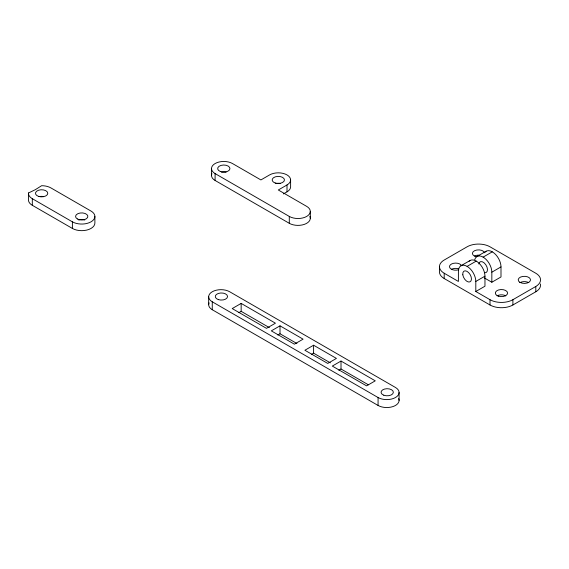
<?xml version="1.0" encoding="UTF-8"?>
<svg xmlns="http://www.w3.org/2000/svg" width="569" height="569" viewBox="0 0 569 569"><rect width="100%" height="100%" fill="white"/><g stroke="black" fill="none" stroke-linecap="round" stroke-linejoin="round"><path stroke-width="0.85" d="M28.528 192.955L28.45 193.311A13.179 7.61 0 0 0 32.312 198.695L72.391 221.832A13.179 7.61 0 0 0 91.026 221.832A13.179 7.61 0 0 0 91.026 211.071L50.947 187.934A13.179 7.61 0 0 0 41.629 185.7L35.335 189.676L28.528 192.955L28.45 199.925A13.179 7.61 0 0 0 32.312 205.302L72.391 228.439A13.179 7.61 0 0 0 86.751 230.089A13.179 7.61 0 0 0 94.888 223.062L94.888 216.448M287.004 184.961L278.305 189.989L306.698 206.383A12.305 7.105 0 0 1 306.698 216.433A12.305 7.105 0 0 1 289.294 216.433L215.096 173.588A12.305 7.105 0 0 1 215.096 163.545A12.305 7.105 0 0 1 232.501 163.545L260.901 179.939L269.599 174.911A12.305 7.105 0 0 1 287.004 174.911A12.305 7.105 0 0 1 287.004 184.961L287.004 191.838L283.376 193.929M241.156 303.405L232.216 308.569L266.491 328.356L275.432 323.192L241.156 303.405L241.156 311.335L269.343 327.609M238.923 312.63L241.156 311.335M280.012 325.838L271.313 330.866L294.379 344.181L303.085 339.16L280.012 325.838L280.012 333.775L296.933 343.541M277.843 335.027L280.012 333.775M313.59 345.227L304.892 350.248L327.73 363.435L336.428 358.413L313.59 345.227L313.59 353.157L330.34 362.83M460.947 265.766L470.108 260.474M476.978 256.512L486.139 251.221M311.414 354.416L313.59 353.157M439.46 266.641L439.46 271.932A16.195 9.353 0 0 0 444.204 278.54L490.001 304.984A16.195 9.353 0 0 0 512.904 304.984L535.806 291.762L535.806 286.47A16.195 9.353 0 0 0 535.806 273.248L490.001 246.804A16.195 9.353 0 0 0 467.099 246.804L444.204 260.026A16.195 9.353 0 0 0 444.204 273.248L458.401 281.449L458.401 271.399A12.305 7.105 60 0 1 467.099 266.377L476.26 261.086M483.131 257.117L492.292 251.832M535.806 286.47L512.904 299.692A16.195 9.353 0 0 1 490.001 299.692L475.805 291.499L475.805 281.449L484.966 276.157A12.305 7.105 60 0 0 478.878 263.063A12.305 7.105 60 0 0 469.133 261.256M484.269 277.871L491.836 282.245L491.836 272.195L500.997 266.904A12.305 7.105 60 0 0 494.546 253.475A12.305 7.105 60 0 0 484.76 252.508M341.009 361.052L332.31 366.08L366.564 385.853L375.263 380.832L341.009 361.052L341.009 368.989L368.413 384.808M338.832 370.241L341.009 368.989M475.805 291.499L484.966 286.207L484.966 276.157M491.836 282.245L500.997 276.954L500.997 266.904M211.91 173.602A12.305 7.105 0 0 0 215.096 180.465L289.294 223.304A12.305 7.105 0 0 0 304.152 224.435A12.305 7.105 0 0 0 309.885 216.44M212.265 301.798L378.072 397.525A12.305 7.105 0 0 0 395.476 397.525A12.305 7.105 0 0 0 395.476 387.475L229.67 291.748A12.305 7.105 0 0 0 212.265 291.748A12.305 7.105 0 0 0 212.265 301.798L212.265 309.728L378.072 405.455A12.305 7.105 0 0 0 392.93 406.586A12.305 7.105 0 0 0 398.663 398.592M512.904 299.692L512.904 304.984M490.001 299.692L490.001 304.984M444.204 273.248L444.204 278.54M399.082 392.503L399.082 400.434M378.072 397.525L378.072 405.455M310.304 211.405L310.304 218.283M290.61 179.939L290.61 186.81A12.305 7.105 0 0 1 287.004 191.838M289.294 216.433L289.294 223.304M215.096 173.588L215.096 180.465M211.49 168.566L211.49 175.444M208.659 296.776L208.659 304.707M72.391 221.832L72.391 228.439M32.312 198.695L32.312 205.302M40.036 196.49A6.152 3.556 0 0 1 43.223 196.49M78.629 219.983A6.152 3.556 0 0 1 84.781 219.983M212.265 309.728A12.305 7.105 0 0 1 209.079 302.864M221.441 172.158A6.152 3.556 0 0 1 226.149 172.158M275.951 183.531A6.152 3.556 0 0 1 280.659 183.531M474.56 256A6.152 3.556 0 0 1 479.041 255.168M474.731 259.713A12.305 7.105 60 0 1 484.269 257.864A12.305 7.105 60 0 1 491.836 272.195M478.828 263.959A6.152 3.556 60 0 1 485.826 264.777A6.152 3.556 60 0 1 484.745 272.764M458.728 269.72A6.152 3.556 0 0 1 450.072 268.141A6.152 3.556 0 0 1 453.55 263.305A6.152 3.556 0 0 1 461.594 265.723M497.107 295.859A6.152 3.556 0 0 1 505.805 295.859M540.415 283.931A16.195 9.353 0 0 1 535.806 291.762M520.002 282.637A6.152 3.556 0 0 1 528.708 282.637M476.495 256.768A6.152 3.556 0 0 1 474.56 250.716A6.152 3.556 0 0 1 484.603 252.778M467.099 266.377A12.305 7.105 60 0 1 475.805 281.449M451.302 269.414A6.152 3.556 0 0 1 458.728 268.853M77.356 218.958A6.152 3.556 0 0 0 87.654 217.372A6.152 3.556 0 0 0 80.115 213.019A6.152 3.556 0 0 0 77.356 218.958M38.55 196.39A6.152 3.556 0 0 0 47.782 193.311A6.152 3.556 0 0 0 38.55 190.231A6.152 3.556 0 0 0 38.55 196.39M383.783 395.206A6.152 3.556 0 0 0 393.343 392.482A6.152 3.556 0 0 0 384.48 389.068A6.152 3.556 0 0 0 383.783 395.206M218.318 299.6A6.152 3.556 0 0 0 227.55 296.527A6.152 3.556 0 0 0 218.318 293.448A6.152 3.556 0 0 0 218.318 299.6M220.381 171.518A6.152 3.556 0 0 0 229.94 168.801A6.152 3.556 0 0 0 221.078 165.38A6.152 3.556 0 0 0 220.381 171.518M275.225 183.012A6.152 3.556 0 0 0 284.457 179.939A6.152 3.556 0 0 0 275.225 176.859A6.152 3.556 0 0 0 275.225 183.012M520.002 282.373A6.152 3.556 0 0 0 530.301 280.78A6.152 3.556 0 0 0 522.762 276.427A6.152 3.556 0 0 0 520.002 282.373M462.81 274.791A6.152 3.556 60 0 0 469.88 281.897A6.152 3.556 60 0 0 468.614 272.587A6.152 3.556 60 0 0 462.81 274.791M498.38 296.165A6.152 3.556 0 0 0 507.605 293.085A6.152 3.556 0 0 0 498.38 290.005A6.152 3.556 0 0 0 498.38 296.165"/></g></svg>
